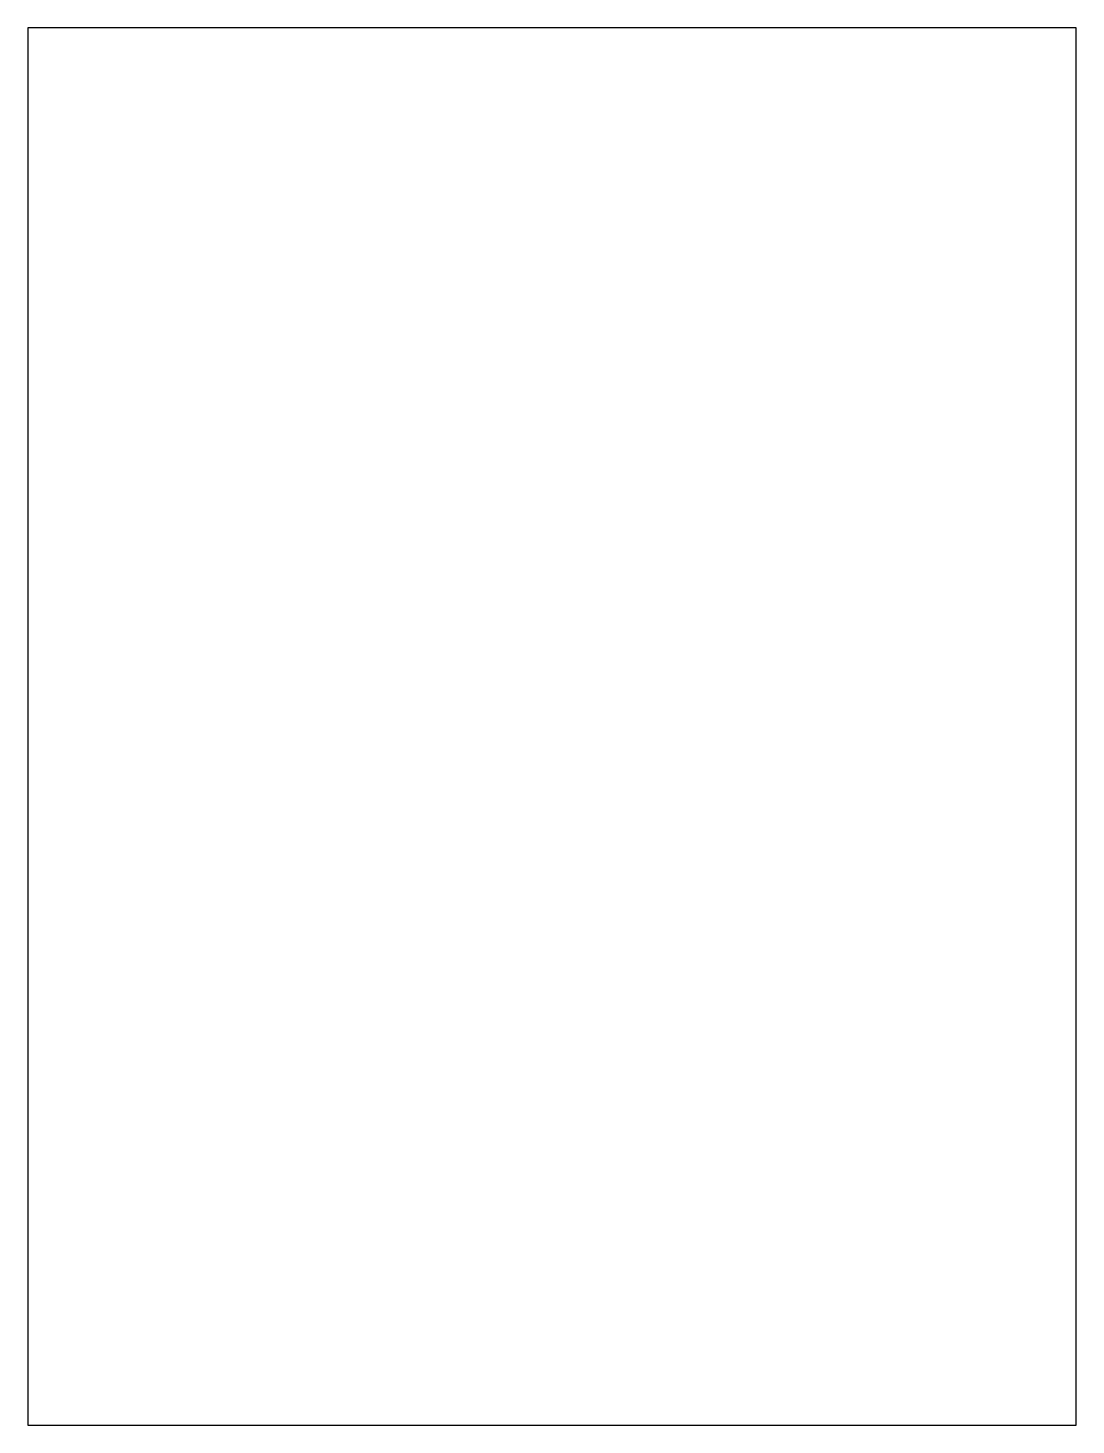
# Model space of a CAD drawing. Header units: millimetres. Extents: x 0 to 3000, y 0 to 4000.
import ezdxf

# ---------------------------------------------------------------- set-up
doc = ezdxf.new("R2010")
doc.units = ezdxf.units.MM
doc.layers.add('GEOMETRY', color=1, linetype='CONTINUOUS')

msp = doc.modelspace()

# ---------------------------------------------------------------- linework, layer by layer
at = {"layer": 'GEOMETRY'}
for p, q in [((3000, 4000), (0, 4000)), ((0, 4000), (0, 0)), ((3000, 0), (3000, 4000)), ((0, 0), (3000, 0))]:
    msp.add_line(p, q, dxfattribs=at)

doc.saveas('drawing.dxf')
